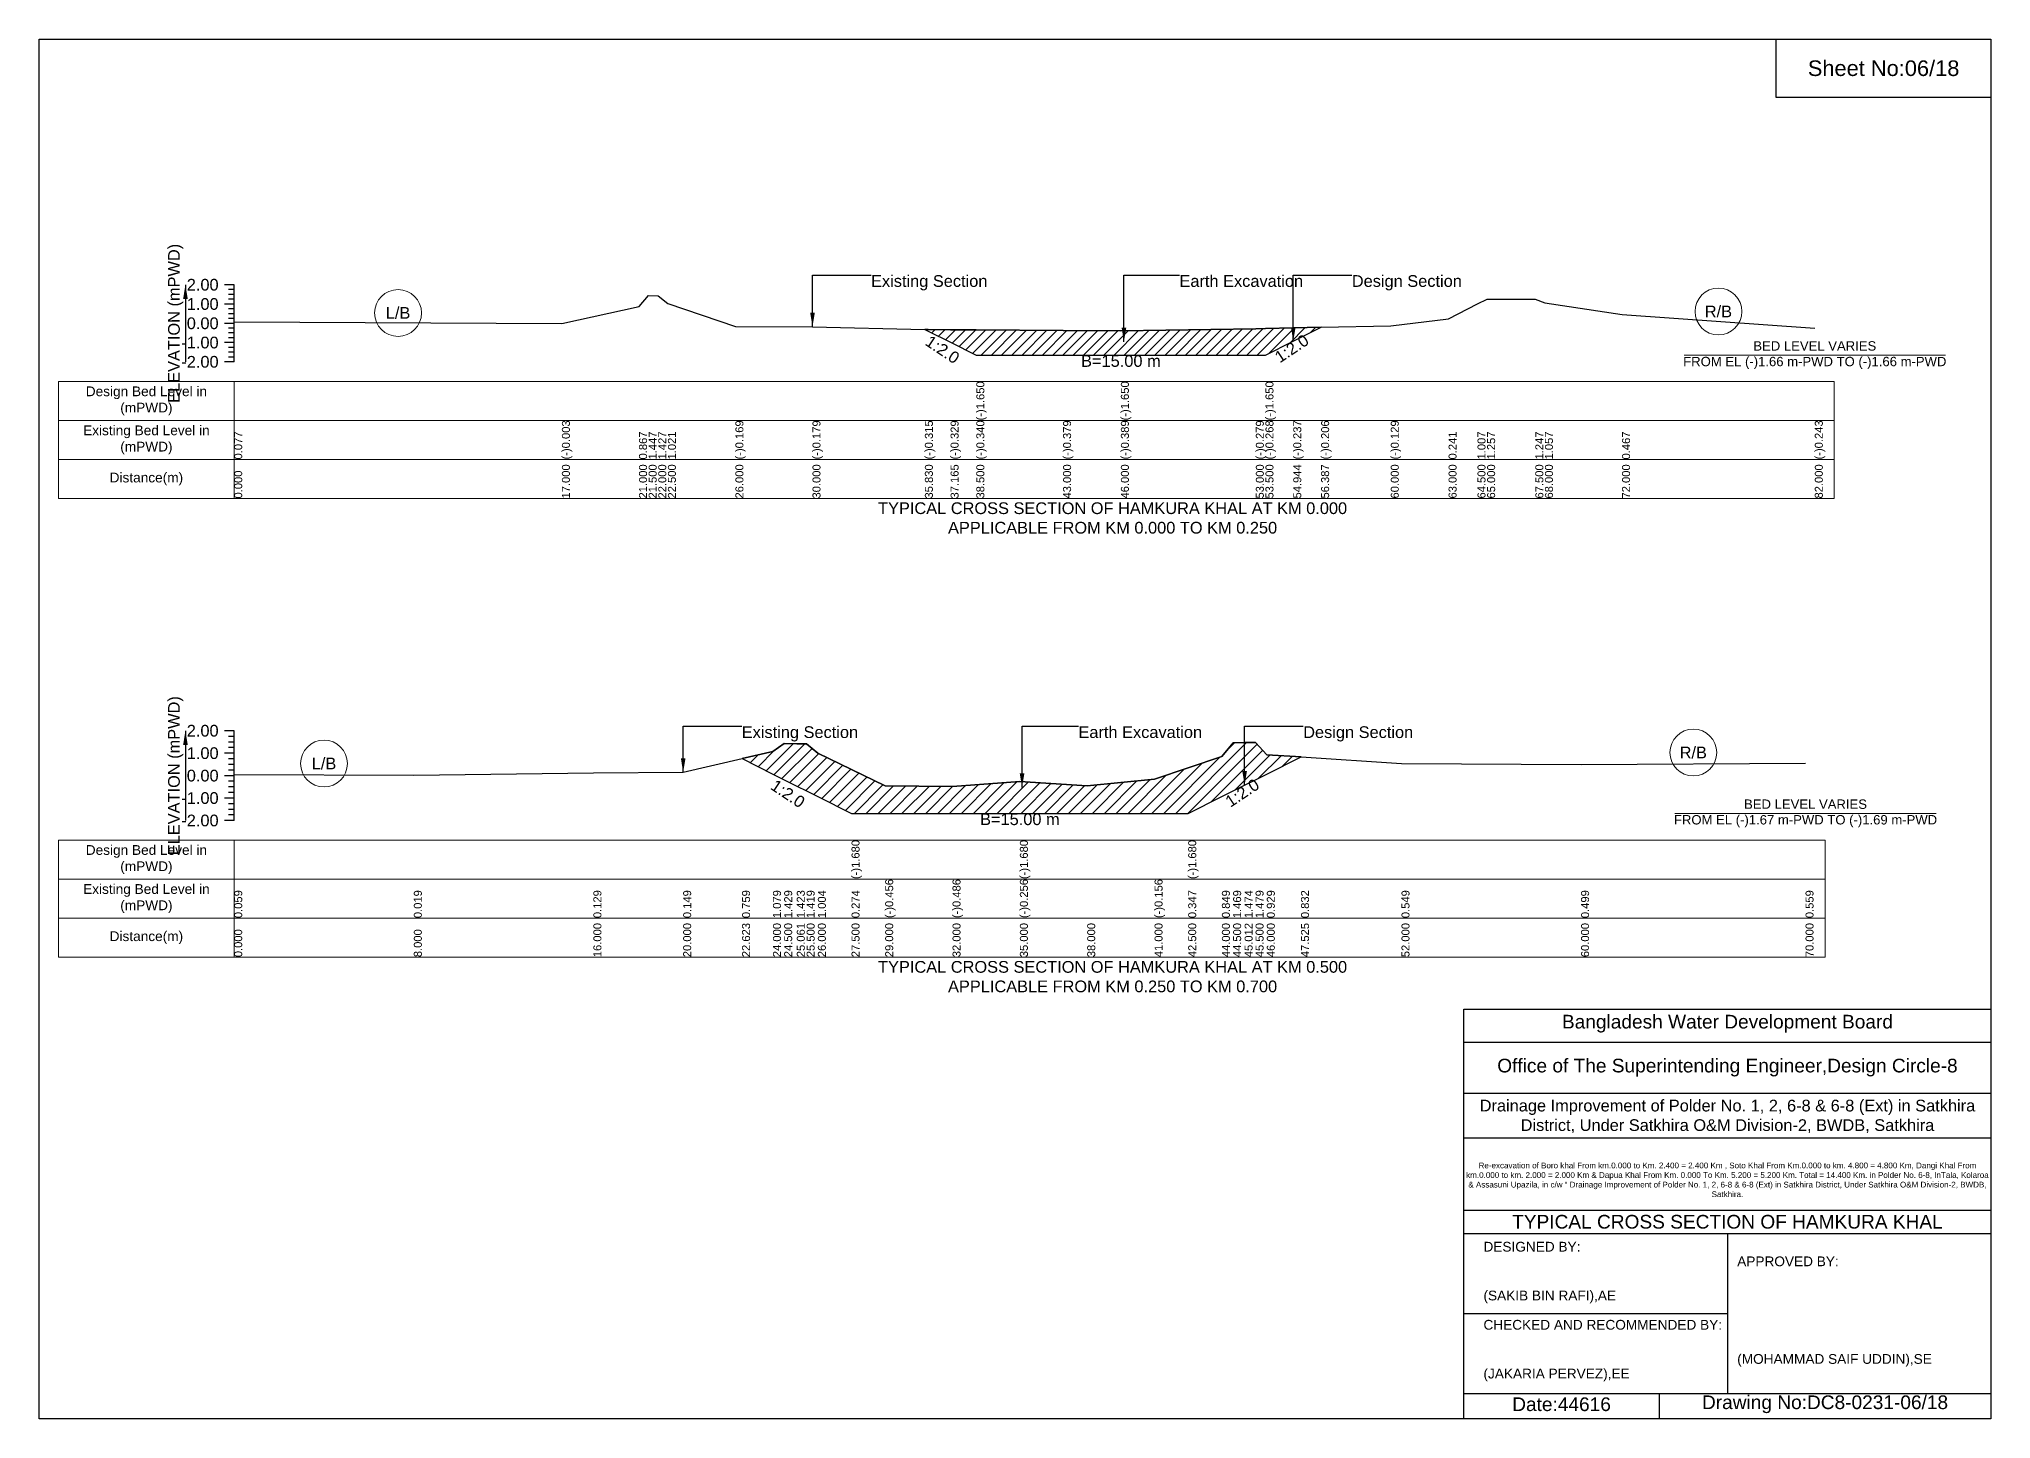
# Model space of a CAD drawing. Header units: inches. Extents: x 91000 to 278000, y -5656 to 20000.
# Drawn here: x 150000 to 158000, y 14344 to 20000 of the extents above; entities that cross this region are included whole.
import ezdxf

# ---------------------------------------------------------------- set-up
doc = ezdxf.new("R2010")
doc.units = ezdxf.units.IN
doc.header["$LTSCALE"] = 7
doc.header["$MEASUREMENT"] = 0
for name, color, linetype, lineweight in [('Cross section Data Border', 7, 'Continuous', 9), ('Cross Section Labels', 7, 'Continuous', 9), ('Existing_Bed_Level for Xsection', 7, 'Continuous', 25)]:
    doc.layers.add(name, color=color, linetype=linetype, lineweight=lineweight)
doc.styles.get("Standard").update_dxf_attribs({"font": 'arial.ttf'})
doc.dimstyles.get("Standard").update_dxf_attribs({"dimtxt": 0.18, "dimasz": 0.18, "dimexe": 0.18, "dimexo": 0.0625, "dimgap": 0.09, "dimtad": 0, "dimtih": 1, "dimtoh": 1, "dimdec": 4, "dimzin": 0, "dimdsep": 46, "dimtxsty": 'Standard', "dimcen": 0.09, "dimadec": 0, "dimazin": 0, "dimtfac": 1, "dimtdec": 4, "dimtofl": 0, "dimtmove": 0, "dimatfit": 3, "dimfxl": 1, "dimtolj": 1, "dimtzin": 0, "dimarcsym": 0})

msp = doc.modelspace()

# ---------------------------------------------------------------- hatches: boundary and pattern name
at = {"layer": 'Existing_Bed_Level for Xsection'}
h = msp.add_hatch(dxfattribs=at)
h.set_pattern_fill('ANSI31', color=256, scale=237, style=0)
h.paths.add_polyline_path([(153630.6, 18809.8), (153644, 18803.1), (153736, 18757.1), (153841.5, 18704.4), (154197, 18704.4), (154434, 18704.4), (154987, 18704.4), (155026.5, 18704.4), (155140.5, 18761.4), (155254.6, 18818.4), (155140.5, 18816), (155026.5, 18813.5), (154987, 18812.7), (154434, 18804), (154197, 18804.8), (153841.5, 18807.8), (153736, 18808.7), (153644, 18809.5)])
h = msp.add_hatch(dxfattribs=at)
h.set_pattern_fill('ANSI31', color=256, scale=276, style=0)
h.paths.add_polyline_path([(152881.3, 17050.5), (153008, 16987.2), (153054, 16964.2), (153105.6, 16938.3), (153146, 16918.2), (153192, 16895.2), (153330, 16826.2), (153468, 16826.2), (153744, 16826.2), (154020, 16826.2), (154296, 16826.2), (154572, 16826.2), (154710, 16826.2), (154848, 16895.2), (154894, 16918.2), (154941.1, 16941.7), (154986, 16964.2), (155032, 16987.2), (155172.3, 17057.3), (155032, 17066.2), (154986, 17116.8), (154941.1, 17116.3), (154894, 17115.9), (154848, 17058.8), (154710, 17012.6), (154572, 16966.4), (154296, 16938.8), (154020, 16957.2), (153744, 16936), (153468, 16938.8), (153330, 17005.9), (153192, 17073.1), (153146, 17111.3), (153105.6, 17111.7), (153054, 17112.2), (153008, 17080)])

# ---------------------------------------------------------------- linework, layer by layer
for points in [[(150000, 20000), (158000, 20000), (158000, 14344), (150000, 14344)], [(157120, 20000), (158000, 20000), (158000, 19760), (157120, 19760)]]:
    msp.add_lwpolyline(points, close=True)
for points in [[(155840, 14344), (155840, 16024), (158000, 16024)], [(155840, 15888), (158000, 15888)], [(155840, 15680), (158000, 15680)], [(155840, 15496), (158000, 15496)], [(155840, 15200), (158000, 15200)], [(155840, 15104), (158000, 15104)], [(156920, 15104), (156920, 14448)], [(155840, 14776), (156920, 14776)], [(155840, 14448), (158000, 14448)], [(156640, 14448), (156640, 14344)]]:
    msp.add_lwpolyline(points)
at = {"layer": 'Cross section Data Border'}
for points in [[(150080, 18596.7), (157358, 18596.7), (157358, 18116.7), (150080, 18116.7)], [(150080, 16716.7), (157320, 16716.7), (157320, 16236.7), (150080, 16236.7)]]:
    msp.add_lwpolyline(points, close=True, dxfattribs=at)
for points in [[(150800, 18596.7), (150800, 18116.7)], [(150080, 18436.7), (157358, 18436.7)], [(150080, 18276.7), (157358, 18276.7)], [(150800, 16716.7), (150800, 16236.7)], [(150080, 16556.7), (157320, 16556.7)], [(150080, 16396.7), (157320, 16396.7)]]:
    msp.add_lwpolyline(points, dxfattribs=at)
at = {"layer": 'Cross Section Labels'}
for points in [[(156742.2, 18704.4), (157813.8, 18704.4)], [(156704.2, 16826.2), (157775.8, 16826.2)]]:
    msp.add_lwpolyline(points, dxfattribs=at)
for centre in [(151471.5, 18877.2), (156883, 18883.1), (151168, 17030.3), (156780, 17075.4)]:
    msp.add_circle(centre, 96, dxfattribs=at)
at = {"layer": 'Existing_Bed_Level for Xsection'}
for points in [[(150800, 18992.7), (150760, 18992.7)], [(150800, 18973), (150776, 18973)], [(150800, 18676.7), (150800, 18755.7), (150800, 18834.7), (150800, 18913.7), (150800, 18992.7)], [(150800, 18913.7), (150760, 18913.7)], [(150800, 18953.2), (150776, 18953.2)], [(150800, 18933.5), (150776, 18933.5)], [(150800, 18894), (150776, 18894)], [(150800, 18840.8), (152143, 18834.5), (152459, 18903.2), (152498.5, 18949), (152538, 18947.5), (152577.5, 18915.4), (152854, 18821.4), (153170, 18820.6), (153630.6, 18809.8), (153644, 18809.5), (153736, 18808.7), (153841.5, 18807.8), (153841.5, 18807.8), (154197, 18804.8), (154434, 18804), (154434, 18804), (154987, 18812.7), (155026.5, 18813.5), (155026.5, 18813.5), (155140.5, 18816), (155254.6, 18818.4), (155540, 18824.5), (155777, 18853.8), (155895.5, 18914.3), (155935, 18934), (156132.5, 18933.2), (156172, 18918.2), (156488, 18871.6), (157278, 18815.5)], [(150800, 18834.7), (150760, 18834.7)], [(150800, 18874.2), (150776, 18874.2)], [(150800, 18854.5), (150776, 18854.5)], [(150800, 18815), (150776, 18815)], [(150800, 18755.7), (150760, 18755.7)], [(150800, 18795.2), (150776, 18795.2)], [(150800, 18775.5), (150776, 18775.5)], [(150800, 18736), (150776, 18736)], [(150800, 18676.7), (150760, 18676.7)], [(150800, 18716.2), (150776, 18716.2)], [(150800, 18696.5), (150776, 18696.5)], [(150800, 17164.7), (150760, 17164.7)], [(150800, 17141.7), (150776, 17141.7)], [(150800, 16796.7), (150800, 16888.7), (150800, 16980.7), (150800, 17072.7), (150800, 17164.7)], [(150800, 17072.7), (150760, 17072.7)], [(150800, 17118.7), (150776, 17118.7)], [(150800, 17095.7), (150776, 17095.7)], [(150800, 17049.7), (150776, 17049.7)], [(150800, 16986.1), (151536, 16982.5), (152272, 16992.6), (152640, 16994.4), (152881.3, 17050.5), (153008, 17080), (153054, 17112.2), (153105.6, 17111.7), (153146, 17111.3), (153192, 17073.1), (153330, 17005.9), (153330, 17005.9), (153468, 16938.8), (153744, 16936), (154020, 16957.2), (154020, 16957.2), (154296, 16938.8), (154572, 16966.4), (154710, 17012.6), (154710, 17012.6), (154848, 17058.8), (154894, 17115.9), (154941.1, 17116.3), (154986, 17116.8), (155032, 17066.2), (155172.3, 17057.3), (155584, 17031.2), (156320, 17026.6), (157240, 17032.1)], [(150800, 16980.7), (150760, 16980.7)], [(150800, 17026.7), (150776, 17026.7)], [(150800, 17003.7), (150776, 17003.7)], [(150800, 16888.7), (150760, 16888.7)], [(150800, 16957.7), (150776, 16957.7)], [(150800, 16934.7), (150776, 16934.7)], [(150800, 16911.7), (150776, 16911.7)], [(150800, 16865.7), (150776, 16865.7)], [(150800, 16842.7), (150776, 16842.7)], [(150800, 16819.7), (150776, 16819.7)], [(150800, 16796.7), (150760, 16796.7)]]:
    msp.add_lwpolyline(points, dxfattribs=at)
for points in [[(153630.6, 18809.8), (153644, 18803.1), (153736, 18757.1), (153841.5, 18704.4), (153841.5, 18704.4), (154197, 18704.4), (154434, 18704.4), (154434, 18704.4), (154987, 18704.4), (155026.5, 18704.4), (155026.5, 18704.4), (155140.5, 18761.4), (155254.6, 18818.4), (155254.6, 18818.4), (155254.6, 18818.4), (155140.5, 18816), (155026.5, 18813.5), (155026.5, 18813.5), (154987, 18812.7), (154434, 18804), (154434, 18804), (154197, 18804.8), (153841.5, 18807.8), (153841.5, 18807.8), (153736, 18808.7), (153644, 18809.5)], [(152881.3, 17050.5), (153008, 16987.2), (153054, 16964.2), (153105.6, 16938.3), (153146, 16918.2), (153192, 16895.2), (153330, 16826.2), (153330, 16826.2), (153468, 16826.2), (153744, 16826.2), (154020, 16826.2), (154020, 16826.2), (154296, 16826.2), (154572, 16826.2), (154710, 16826.2), (154710, 16826.2), (154848, 16895.2), (154894, 16918.2), (154941.1, 16941.7), (154986, 16964.2), (155032, 16987.2), (155172.3, 17057.3), (155172.3, 17057.3), (155172.3, 17057.3), (155032, 17066.2), (154986, 17116.8), (154941.1, 17116.3), (154894, 17115.9), (154848, 17058.8), (154710, 17012.6), (154710, 17012.6), (154572, 16966.4), (154296, 16938.8), (154020, 16957.2), (154020, 16957.2), (153744, 16936), (153468, 16938.8), (153330, 17005.9), (153330, 17005.9), (153192, 17073.1), (153146, 17111.3), (153105.6, 17111.7), (153054, 17112.2), (153008, 17080)]]:
    msp.add_lwpolyline(points, close=True, dxfattribs=at)

# ---------------------------------------------------------------- texts
at = {"attachment_point": 5}
for s, insert, char_height in [('Sheet No:06/18', (157560, 19880), 64), ('Bangladesh Water Development Board', (156920, 15964), 56), ('Office of The Superintending Engineer,Design Circle-8', (156920, 15784), 56)]:
    msp.add_mtext(s, dxfattribs=dict(at, insert=insert, char_height=char_height))
for s, insert, char_height, width, attachment_point in [('Drainage Improvement of Polder No. 1, 2, 6-8 & 6-8 (Ext) in Satkhira District, Under Satkhira O&M Division-2, BWDB, Satkhira', (156920, 15584), 48, 2240, 5), ('Re-excavation of Boro khal From km.0.000 to Km. 2.400 = 2.400 Km , Soto Khal From Km.0.000 to km. 4.800 = 4.800 Km, Dangi Khal From km.0.000 to km. 2.000 = 2.000 Km & Dapua Khal From Km. 0.000 To Km. 5.200 = 5.200 Km. Total = 14.400 Km. in Polder No. 6-8, InTala, Kolaroa & Assasuni Upazila, in c/w “ Drainage Improvement of Polder No. 1, 2, 6-8 & 6-8 (Ext) in Satkhira District, Under Satkhira O&M Division-2, BWDB, Satkhira.', (156920, 15324), 23.565, 2160, 5), ('TYPICAL CROSS SECTION OF HAMKURA KHAL', (156920, 15152), 56, 2240, 5), ('DESIGNED BY:^J^J^J(SAKIB BIN RAFI),AE', (155920, 14944), 40, 1120, 4), ('APPROVED BY:^J^J^J^J^J^J(MOHAMMAD SAIF UDDIN),SE', (156960, 14784), 40, 1120, 4), ('CHECKED AND RECOMMENDED BY:^J^J^J(JAKARIA PERVEZ),EE', (155920, 14624), 40, 1120, 4), ('Date:44616', (156240, 14404), 56, 1120, 5), ('Drawing No:DC8-0231-06/18', (157320, 14404), 56, 1760, 5)]:
    msp.add_mtext(s, dxfattribs=dict(insert=insert, char_height=char_height, width=width, attachment_point=attachment_point))
at = {"layer": 'Cross section Data Border', "char_height": 40, "width": 640, "attachment_point": 5}
for s, insert in [('Design Bed Level in (mPWD)', (150440, 18516.7)), ('Existing Bed Level in (mPWD)', (150440, 18356.7)), ('Distance(m)', (150440, 18196.7)), ('Design Bed Level in (mPWD)', (150440, 16636.7)), ('Existing Bed Level in (mPWD)', (150440, 16476.7)), ('Distance(m)', (150440, 16316.7))]:
    msp.add_mtext(s, dxfattribs=dict(at, insert=insert))
at = {"layer": 'Cross Section Labels'}
for s, insert, char_height, attachment_point in [('Existing Section', (153410, 19032.2), 48, 1), ('Earth Excavation', (154674, 19032.2), 48, 1), ('Design Section', (155380.5, 19032.2), 48, 1), ('L/B', (151471.5, 18877.2), 48, 5), ('R/B', (156883, 18883.1), 48, 5), ('BED LEVEL VARIES ^JFROM EL (-)1.66 m-PWD TO (-)1.66 m-PWD', (157278, 18704.4), 38.4, 5), ('B=15.00 m', (154434, 18704.4), 48, 2), ('TYPICAL CROSS SECTION OF HAMKURA KHAL AT KM 0.000^JAPPLICABLE FROM KM 0.000 TO KM 0.250', (154400, 18036.7), 48, 5), ('Existing Section', (152880, 17183.1), 48, 1), ('Earth Excavation', (154260, 17183.1), 48, 1), ('Design Section', (155181.1, 17183.1), 48, 1), ('L/B', (151168, 17030.3), 48, 5), ('R/B', (156780, 17075.4), 48, 5), ('BED LEVEL VARIES ^JFROM EL (-)1.67 m-PWD TO (-)1.69 m-PWD', (157240, 16826.2), 38.4, 5), ('B=15.00 m', (154020, 16826.2), 48, 2), ('TYPICAL CROSS SECTION OF HAMKURA KHAL AT KM 0.500^JAPPLICABLE FROM KM 0.250 TO KM 0.700', (154400, 16156.7), 48, 5)]:
    msp.add_mtext(s, dxfattribs=dict(at, insert=insert, char_height=char_height, attachment_point=attachment_point))
at = {"layer": 'Cross Section Labels', "char_height": 48, "attachment_point": 2}
for insert, rotation in [((153716.3, 18747.2), 326.30993), ((155120.8, 18751.5), 33.69007), ((154918.1, 16930.2), 33.69007), ((153082.6, 16926.8), 326.30993)]:
    msp.add_mtext('1:2.0', dxfattribs=dict(at, insert=insert, rotation=rotation))
at = {"layer": 'Existing_Bed_Level for Xsection', "rotation": 90}
for s, insert, char_height, attachment_point in [('ELEVATION (mPWD)', (150560, 18834.7), 48, 5), ('(-)1.650', (153841.5, 18436.7), 32.8, 1), ('(-)1.650', (154434, 18436.7), 32.8, 1), ('(-)1.650', (155026.5, 18436.7), 32.8, 1), ('(-)0.003', (152143, 18276.7), 32.8, 1), ('(-)0.169', (152854, 18276.7), 32.8, 1), ('(-)0.179', (153170, 18276.7), 32.8, 1), ('(-)0.315', (153630.6, 18276.7), 32.8, 1), ('(-)0.329', (153736, 18276.7), 32.8, 1), ('(-)0.340', (153841.5, 18276.7), 32.8, 1), ('(-)0.379', (154197, 18276.7), 32.8, 1), ('(-)0.389', (154434, 18276.7), 32.8, 1), ('(-)0.279', (154987, 18276.7), 32.8, 1), ('(-)0.268', (155026.5, 18276.7), 32.8, 1), ('(-)0.237', (155140.5, 18276.7), 32.8, 1), ('(-)0.206', (155254.6, 18276.7), 32.8, 1), ('(-)0.129', (155540, 18276.7), 32.8, 1), ('(-)0.243', (157278, 18276.7), 32.8, 1), ('0.077', (150800, 18276.7), 32.8, 1), ('0.867', (152459, 18276.7), 32.8, 1), ('1.447', (152498.5, 18276.7), 32.8, 1), ('1.427', (152538, 18276.7), 32.8, 1), ('1.021', (152577.5, 18276.7), 32.8, 1), ('0.241', (155777, 18276.7), 32.8, 1), ('1.007', (155895.5, 18276.7), 32.8, 1), ('1.257', (155935, 18276.7), 32.8, 1), ('1.247', (156132.5, 18276.7), 32.8, 1), ('1.057', (156172, 18276.7), 32.8, 1), ('0.467', (156488, 18276.7), 32.8, 1), ('17.000', (152143, 18116.7), 32.8, 1), ('21.000', (152459, 18116.7), 32.8, 1), ('21.500', (152498.5, 18116.7), 32.8, 1), ('22.000', (152538, 18116.7), 32.8, 1), ('22.500', (152577.5, 18116.7), 32.8, 1), ('26.000', (152854, 18116.7), 32.8, 1), ('30.000', (153170, 18116.7), 32.8, 1), ('35.830', (153630.6, 18116.7), 32.8, 1), ('37.165', (153736, 18116.7), 32.8, 1), ('38.500', (153841.5, 18116.7), 32.8, 1), ('43.000', (154197, 18116.7), 32.8, 1), ('46.000', (154434, 18116.7), 32.8, 1), ('53.000', (154987, 18116.7), 32.8, 1), ('53.500', (155026.5, 18116.7), 32.8, 1), ('54.944', (155140.5, 18116.7), 32.8, 1), ('56.387', (155254.6, 18116.7), 32.8, 1), ('60.000', (155540, 18116.7), 32.8, 1), ('63.000', (155777, 18116.7), 32.8, 1), ('64.500', (155895.5, 18116.7), 32.8, 1), ('65.000', (155935, 18116.7), 32.8, 1), ('67.500', (156132.5, 18116.7), 32.8, 1), ('68.000', (156172, 18116.7), 32.8, 1), ('72.000', (156488, 18116.7), 32.8, 1), ('82.000', (157278, 18116.7), 32.8, 1), ('0.000', (150800, 18116.7), 32.8, 1), ('ELEVATION (mPWD)', (150560, 16980.7), 48, 5), ('(-)1.680', (153330, 16556.7), 32.8, 1), ('(-)1.680', (154020, 16556.7), 32.8, 1), ('(-)1.680', (154710, 16556.7), 32.8, 1), ('0.059', (150800, 16396.7), 32.8, 1), ('0.019', (151536, 16396.7), 32.8, 1), ('0.129', (152272, 16396.7), 32.8, 1), ('0.149', (152640, 16396.7), 32.8, 1), ('0.759', (152881.3, 16396.7), 32.8, 1), ('1.079', (153008, 16396.7), 32.8, 1), ('1.429', (153054, 16396.7), 32.8, 1), ('1.423', (153105.6, 16396.7), 32.8, 1), ('1.419', (153146, 16396.7), 32.8, 1), ('1.004', (153192, 16396.7), 32.8, 1), ('0.274', (153330, 16396.7), 32.8, 1), ('(-)0.456', (153468, 16396.7), 32.8, 1), ('(-)0.486', (153744, 16396.7), 32.8, 1), ('(-)0.256', (154020, 16396.7), 32.8, 1), ('(-)0.156', (154572, 16396.7), 32.8, 1), ('0.347', (154710, 16396.7), 32.8, 1), ('0.849', (154848, 16396.7), 32.8, 1), ('1.469', (154894, 16396.7), 32.8, 1), ('1.474', (154941.1, 16396.7), 32.8, 1), ('1.479', (154986, 16396.7), 32.8, 1), ('0.929', (155032, 16396.7), 32.8, 1), ('0.832', (155172.3, 16396.7), 32.8, 1), ('0.549', (155584, 16396.7), 32.8, 1), ('0.499', (156320, 16396.7), 32.8, 1), ('0.559', (157240, 16396.7), 32.8, 1), ('0.000', (150800, 16236.7), 32.8, 1), ('8.000', (151536, 16236.7), 32.8, 1), ('16.000', (152272, 16236.7), 32.8, 1), ('20.000', (152640, 16236.7), 32.8, 1), ('22.623', (152881.3, 16236.7), 32.8, 1), ('24.000', (153008, 16236.7), 32.8, 1), ('24.500', (153054, 16236.7), 32.8, 1), ('25.061', (153105.6, 16236.7), 32.8, 1), ('25.500', (153146, 16236.7), 32.8, 1), ('26.000', (153192, 16236.7), 32.8, 1), ('27.500', (153330, 16236.7), 32.8, 1), ('29.000', (153468, 16236.7), 32.8, 1), ('32.000', (153744, 16236.7), 32.8, 1), ('35.000', (154020, 16236.7), 32.8, 1), ('38.000', (154296, 16236.7), 32.8, 1), ('41.000', (154572, 16236.7), 32.8, 1), ('42.500', (154710, 16236.7), 32.8, 1), ('44.000', (154848, 16236.7), 32.8, 1), ('44.500', (154894, 16236.7), 32.8, 1), ('45.012', (154941.1, 16236.7), 32.8, 1), ('45.500', (154986, 16236.7), 32.8, 1), ('46.000', (155032, 16236.7), 32.8, 1), ('47.525', (155172.3, 16236.7), 32.8, 1), ('52.000', (155584, 16236.7), 32.8, 1), ('60.000', (156320, 16236.7), 32.8, 1), ('70.000', (157240, 16236.7), 32.8, 1)]:
    msp.add_mtext(s, dxfattribs=dict(at, insert=insert, char_height=char_height, attachment_point=attachment_point))
at = {"layer": 'Existing_Bed_Level for Xsection', "char_height": 48, "attachment_point": 6}
for s, insert in [('2.00', (150736, 18992.7)), ('1.00', (150736, 18913.7)), ('0.00', (150736, 18834.7)), ('-1.00', (150736, 18755.7)), ('-2.00', (150736, 18676.7)), ('2.00', (150736, 17164.7)), ('1.00', (150736, 17072.7)), ('0.00', (150736, 16980.7)), ('-1.00', (150736, 16888.7)), ('-2.00', (150736, 16796.7))]:
    msp.add_mtext(s, dxfattribs=dict(at, insert=insert))

# ---------------------------------------------------------------- leaders
at = {"layer": 'Cross Section Labels', "annotation_type": 0, "has_hookline": 1, "hookline_direction": 0}
for points, text_width in [([(153170, 18820.6), (153170, 19032.2), (153409.9, 19032.2)], 467.2), ([(154446.5, 18759.1), (154446.5, 19032.2), (154673.9, 19032.2)], 497), ([(155140.5, 18761.4), (155140.5, 19032.2), (155380.5, 19032.2)], 441.2), ([(152640, 16994.4), (152640, 17183.1), (152879.9, 17183.1)], 467.2), ([(154028.9, 16932.3), (154028.9, 17183.1), (154259.9, 17183.1)], 497), ([(154941.1, 16941.7), (154941.1, 17183.1), (155181.1, 17183.1)], 441.2)]:
    msp.add_leader(points, dimstyle='Standard', override={"dimasz": 57.6}, dxfattribs=dict(at, text_width=text_width))
at = {"layer": 'Existing_Bed_Level for Xsection'}
for points in [[(150600, 18992.7), (150600, 18676.7)], [(150600, 17164.7), (150600, 16796.7)]]:
    msp.add_leader(points, dimstyle='Standard', override={"dimasz": 57.6}, dxfattribs=at)

doc.saveas('drawing.dxf')
